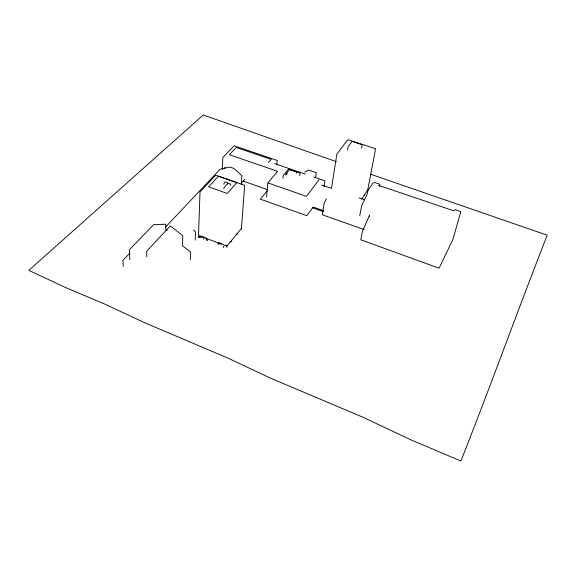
<?xml version="1.0" encoding="UTF-8"?>
<svg xmlns="http://www.w3.org/2000/svg" width="576" height="576" viewBox="0 0 576 576"><rect width="100%" height="100%" fill="white"/><g stroke="black" fill="none" stroke-linecap="round" stroke-linejoin="round"><path stroke-width="0.86" d="M190.318 259.567L190.519 251.892L182.578 245.909L182.765 235.627L170.359 225.929L146.65 251.222L146.75 256.766M195.178 240.127L195.422 231.926L193.37 230.062M203.681 239.141L203.782 236.628M222.228 169.466L222.862 157.507L234.115 145.764L277.229 160.474L276.775 164.923M223.956 184.414L224.021 183.154L225.223 181.843L227.513 182.65L227.441 183.91M223.92 188.935L223.992 187.668L228.024 183.226L230.702 184.169L230.623 185.429M231.588 240.754L231.538 241.56L229.896 241.927M237.067 234.49L237.125 233.69M241.279 184.658L241.913 175.802L234.072 168.509L229.946 167.069L220.104 169.243L165.42 227.225M241.481 229.111L241.538 228.312M266.544 196.783L267.84 183.348M282.924 178.243L283.226 175.507L288.511 169.092L300.096 173.059L299.758 175.781M296.338 173.16L296.474 172.015L289.49 169.625L285.905 173.981L285.775 175.126L287.309 173.261M315.562 177.862L316.289 172.678L308.686 170.086L304.834 172.087M324.043 186.754L324.929 180.828L313.74 176.99M347.558 150.034L348.12 146.671L352.051 141.415L362.225 144.749L361.634 148.097M359.762 215.734L361.62 205.855L367.164 194.27L367.855 190.771L372.73 183.377L374.378 182.405L379.901 184.27L379.454 186.487M364.514 195.394L364.536 194.45M367.603 190.721L375.595 148.752L347.832 139.658L336.845 154.13L331.488 188.374L321.79 185.04M369.324 216.583L369.626 215.035L362.455 231.142L360.792 239.782L439.049 268.214L452.894 239.558L460.814 211.608L455.026 209.65L453.946 210.859L378.281 185.263M326.354 198.85L324.101 203.27L322.351 214.798L364.147 229.558M361.771 199.001L367.747 189.95M318.989 179.806L306.461 196.373L267.883 182.894L277.603 171.317L229.363 154.692L236.254 147.449L271.202 159.386L268.502 162.497M226.901 246.139L241.438 228.434L244.67 185.35L215.762 175.162L200.002 191.909L198.533 235.534L226.901 246.139L226.951 247.154L225.828 244.994M267.48 190.483L260.294 199.138L306.814 215.662L313.121 207.05L323.186 210.593M241.222 183.406L244.764 179.402M224.093 168.538L225.266 167.278M129.744 253.188L122.976 260.244L123.228 266.386M219.866 242.748L218.153 243.043L218.095 244.166L221.522 243.583M201.074 236.095L198.497 236.52L198.461 237.643L202.752 236.93M274.579 163.577L305.28 174.096M370.418 174.168L547.2 235.181C517.86 310.248 490.493 386.057 460.922 461.023L411.199 439.992L362.966 417.233L271.159 378.418L227.736 358.02L143.986 322.423L104.652 304.042L65.707 287.59L28.8 270.389L203.249 114.977L336.384 161.69M358.978 197.834L364.608 199.771M243.252 181.109L267.206 189.526M312.682 207.878L323.51 211.687M167.278 230.249L165.758 229.68L165.766 224.208L153.598 224.669L129.478 249.638L129.816 259.639M205.834 237.852L207.194 240.595L206.496 238.169M223.243 246.326L223.848 247.63M236.808 182.707L227.196 193.471L208.541 186.811L218.434 176.227L236.808 182.707"/></g></svg>
